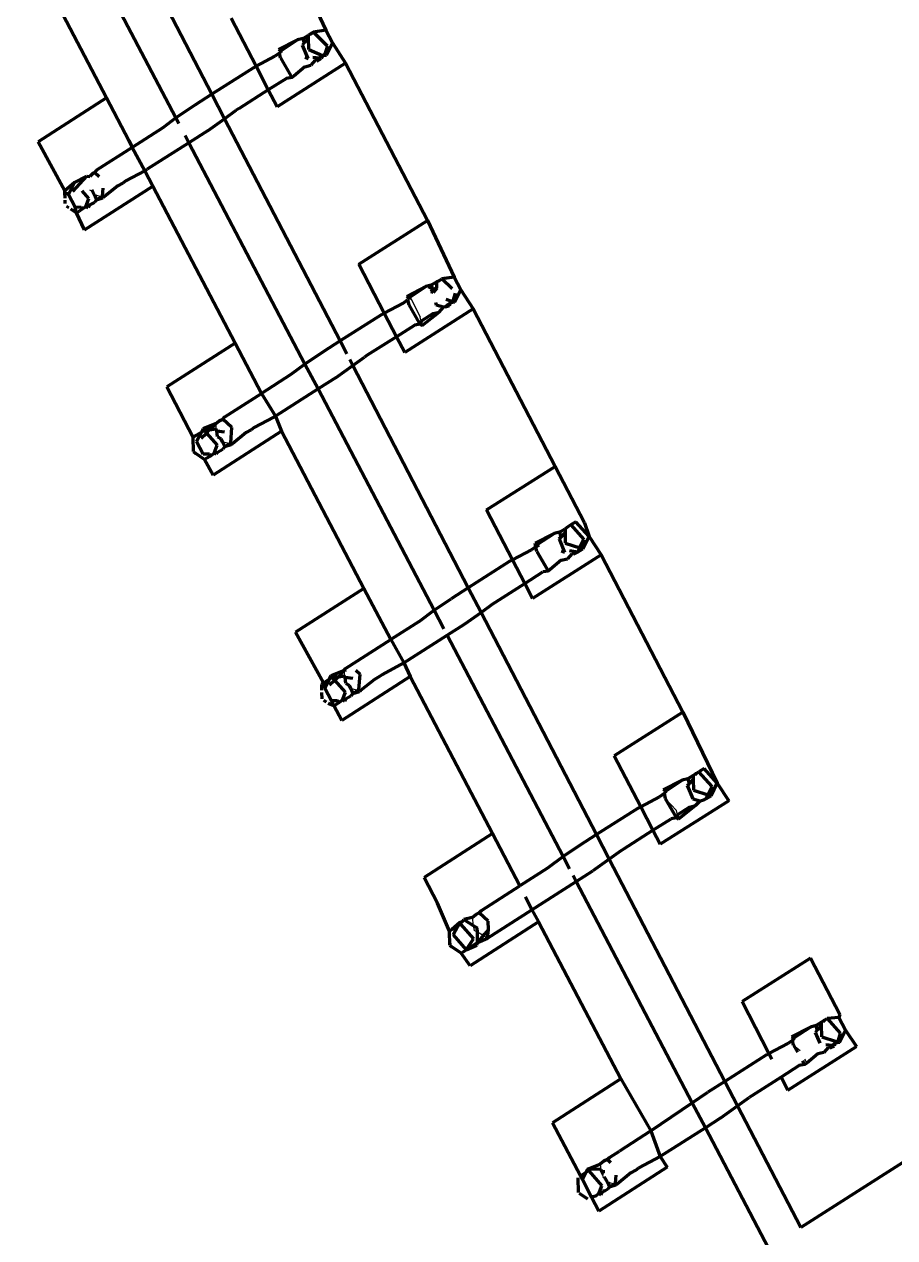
# Model space of a CAD drawing. Header units: millimetres. Extents: x 4307 to 31003, y 2809 to 20009.
# Drawn here: x 11521.42 to 11537.6, y 12499.4 to 12521.96 of the extents above; entities that cross this region are included whole.
import ezdxf

# ---------------------------------------------------------------- set-up
doc = ezdxf.new("R2010")
doc.units = ezdxf.units.MM
doc.layers.add('ProfileEdges', color=7, linetype='Continuous')

msp = doc.modelspace()

# ---------------------------------------------------------------- linework, layer by layer
for p, q in [((11526.372, 12521.006), (11526.431, 12521)), ((11522.694, 12518.844), (11522.634, 12518.878)), ((11522.854, 12518.752), (11522.723, 12518.789)), ((11522.881, 12518.737), (11522.854, 12518.752)), ((11528.607, 12516.868), (11528.778, 12516.518)), ((11528.757, 12516.417), (11528.796, 12516.442)), ((11528.796, 12516.442), (11528.778, 12516.518)), ((11524.975, 12514.534), (11524.979, 12514.508)), ((11524.979, 12514.508), (11524.983, 12514.438)), ((11525.238, 12514.163), (11525.107, 12514.2)), ((11525.265, 12514.148), (11525.238, 12514.163)), ((11530.916, 12512.313), (11530.955, 12512.289)), ((11531.141, 12511.828), (11531.199, 12511.821)), ((11527.36, 12509.945), (11527.364, 12509.919)), ((11527.364, 12509.919), (11527.368, 12509.848)), ((11527.622, 12509.574), (11527.491, 12509.611)), ((11527.65, 12509.558), (11527.622, 12509.574)), ((11533.335, 12507.567), (11533.546, 12507.34)), ((11533.525, 12507.239), (11533.564, 12507.263)), ((11533.564, 12507.263), (11533.546, 12507.34)), ((11529.744, 12505.355), (11529.768, 12505.204)), ((11529.768, 12505.204), (11529.782, 12505.114)), ((11529.843, 12505.079), (11529.782, 12505.114)), ((11529.953, 12505.016), (11529.843, 12505.079)), ((11530.034, 12504.969), (11529.953, 12505.016)), ((11535.719, 12502.978), (11535.843, 12502.882)), ((11535.928, 12502.72), (11535.968, 12502.643)), ((11532.128, 12500.766), (11532.136, 12500.67)), ((11532.183, 12500.581), (11532.162, 12500.551)), ((11532.21, 12500.527), (11532.171, 12500.522)), ((11532.391, 12500.396), (11532.26, 12500.433)), ((11532.418, 12500.38), (11532.391, 12500.396))]:
    msp.add_line(p, q)
at = {"layer": 'ProfileEdges', "lineweight": 211}
for p, q in [((11601.398, 12541.259), (11535.855, 12499.59)), ((11522.759, 12524.795), (11524.907, 12520.662)), ((11524.238, 12520.221), (11522.079, 12524.338)), ((11522.949, 12520.595), (11521.418, 12523.515)), ((11526.539, 12522.884), (11527.028, 12521.851)), ((11525.727, 12521.181), (11525.264, 12522.073)), ((11526.733, 12521.774), (11526.796, 12521.816)), ((11526.796, 12521.816), (11526.759, 12521.799)), ((11527.028, 12521.851), (11526.796, 12521.816)), ((11527.055, 12521.557), (11526.796, 12521.816)), ((11527.151, 12521.616), (11527.028, 12521.851)), ((11526.501, 12521.673), (11526.147, 12521.492)), ((11526.501, 12521.673), (11526.187, 12521.467)), ((11526.603, 12521.699), (11526.501, 12521.673)), ((11526.622, 12521.621), (11526.594, 12521.574)), ((11526.603, 12521.699), (11526.705, 12521.761)), ((11526.622, 12521.621), (11526.603, 12521.699)), ((11526.706, 12521.707), (11526.622, 12521.621)), ((11526.759, 12521.799), (11526.705, 12521.761)), ((11526.706, 12521.707), (11526.705, 12521.761)), ((11526.709, 12521.491), (11526.706, 12521.707)), ((11527.151, 12521.616), (11527.037, 12521.385)), ((11527.151, 12521.616), (11527.393, 12521.239)), ((11525.727, 12521.181), (11526.079, 12521.366)), ((11526.162, 12521.424), (11526.079, 12521.366)), ((11526.147, 12521.492), (11526.187, 12521.467)), ((11526.187, 12521.467), (11526.162, 12521.424)), ((11526.182, 12521.335), (11526.162, 12521.424)), ((11526.223, 12521.458), (11526.187, 12521.467)), ((11526.695, 12521.326), (11526.594, 12521.574)), ((11526.709, 12521.491), (11526.965, 12521.379)), ((11526.965, 12521.379), (11526.908, 12521.333)), ((11526.965, 12521.379), (11526.937, 12521.324)), ((11527.009, 12521.408), (11526.965, 12521.379)), ((11526.965, 12521.379), (11527.037, 12521.385)), ((11527.055, 12521.557), (11527.009, 12521.408)), ((11525.68, 12521.154), (11524.907, 12520.662)), ((11525.68, 12521.154), (11525.727, 12521.181)), ((11525.956, 12520.741), (11525.727, 12521.181)), ((11527.393, 12521.239), (11526.118, 12520.429)), ((11526.182, 12521.335), (11526.372, 12521.006)), ((11526.635, 12521.173), (11526.431, 12521)), ((11526.633, 12521.348), (11526.695, 12521.326)), ((11526.635, 12521.173), (11526.748, 12521.201)), ((11526.83, 12521.292), (11526.748, 12521.201)), ((11526.908, 12521.333), (11526.786, 12521.346)), ((11526.937, 12521.324), (11526.83, 12521.292)), ((11526.857, 12521.274), (11526.937, 12521.324)), ((11526.937, 12521.324), (11526.908, 12521.333)), ((11527.393, 12521.239), (11528.914, 12518.312)), ((11526.293, 12520.956), (11525.956, 12520.741)), ((11526.391, 12520.973), (11526.293, 12520.956)), ((11526.372, 12521.006), (11526.391, 12520.973)), ((11526.391, 12520.973), (11526.431, 12521)), ((11525.956, 12520.741), (11525.411, 12520.396)), ((11526.118, 12520.429), (11525.956, 12520.741)), ((11522.949, 12520.595), (11521.677, 12519.779)), ((11523.365, 12519.802), (11522.949, 12520.595)), ((11524.589, 12520.459), (11524.238, 12520.221)), ((11524.907, 12520.662), (11524.589, 12520.459)), ((11524.907, 12520.662), (11525.144, 12520.206)), ((11525.144, 12520.206), (11525.36, 12520.363)), ((11525.411, 12520.396), (11525.36, 12520.363)), ((11523.992, 12520.036), (11523.422, 12519.672)), ((11524.238, 12520.221), (11523.992, 12520.036)), ((11524.294, 12520.114), (11524.238, 12520.221)), ((11524.835, 12519.986), (11525.144, 12520.206)), ((11525.144, 12520.206), (11527.291, 12516.073)), ((11522.174, 12518.867), (11521.677, 12519.779)), ((11523.365, 12519.802), (11523.422, 12519.672)), ((11524.48, 12519.759), (11524.411, 12519.891)), ((11524.835, 12519.986), (11524.48, 12519.759)), ((11523.422, 12519.672), (11522.764, 12519.25)), ((11523.422, 12519.672), (11523.66, 12519.239)), ((11524.48, 12519.759), (11523.706, 12519.265)), ((11526.638, 12515.643), (11524.48, 12519.759)), ((11522.324, 12518.852), (11522.584, 12519.135)), ((11522.355, 12519.022), (11522.584, 12519.135)), ((11522.584, 12519.135), (11522.634, 12519.133)), ((11522.7, 12519.193), (11522.634, 12519.133)), ((11522.7, 12519.193), (11522.723, 12519.207)), ((11522.764, 12519.25), (11522.723, 12519.207)), ((11522.813, 12519.124), (11522.723, 12519.207)), ((11523.309, 12519.052), (11523.66, 12519.239)), ((11523.66, 12519.239), (11523.706, 12519.265)), ((11523.66, 12519.239), (11523.809, 12518.954)), ((11522.355, 12519.022), (11522.174, 12518.867)), ((11522.239, 12518.796), (11522.355, 12519.022)), ((11522.537, 12518.138), (11523.809, 12518.954)), ((11522.694, 12518.844), (11522.673, 12518.884)), ((11522.874, 12518.768), (11522.888, 12518.917)), ((11523.16, 12518.958), (11522.904, 12518.751)), ((11523.252, 12519.01), (11523.16, 12518.958)), ((11523.309, 12519.052), (11523.252, 12519.01)), ((11523.809, 12518.954), (11525.34, 12516.034)), ((11522.175, 12518.829), (11522.174, 12518.867)), ((11522.177, 12518.727), (11522.175, 12518.829)), ((11522.239, 12518.796), (11522.175, 12518.829)), ((11522.179, 12518.629), (11522.178, 12518.689)), ((11522.239, 12518.796), (11522.362, 12518.56)), ((11522.621, 12518.722), (11522.495, 12518.865)), ((11522.565, 12518.576), (11522.621, 12518.722)), ((11522.624, 12518.596), (11522.723, 12518.65)), ((11522.723, 12518.789), (11522.694, 12518.844)), ((11522.723, 12518.789), (11522.76, 12518.698)), ((11522.76, 12518.698), (11522.723, 12518.65)), ((11522.76, 12518.698), (11522.854, 12518.752)), ((11522.76, 12518.698), (11522.881, 12518.737)), ((11522.854, 12518.752), (11522.874, 12518.768)), ((11522.881, 12518.737), (11522.874, 12518.768)), ((11522.904, 12518.751), (11522.881, 12518.737)), ((11522.203, 12518.582), (11522.249, 12518.552)), ((11522.278, 12518.532), (11522.388, 12518.458)), ((11522.476, 12518.558), (11522.362, 12518.56)), ((11522.388, 12518.458), (11522.362, 12518.56)), ((11522.388, 12518.458), (11522.43, 12518.481)), ((11522.537, 12518.138), (11522.388, 12518.458)), ((11522.502, 12518.529), (11522.43, 12518.481)), ((11522.502, 12518.529), (11522.476, 12518.558)), ((11522.502, 12518.529), (11522.565, 12518.576)), ((11522.624, 12518.596), (11522.565, 12518.576)), ((11522.565, 12518.576), (11522.603, 12518.556)), ((11522.624, 12518.596), (11522.603, 12518.556)), ((11527.639, 12517.502), (11528.914, 12518.312)), ((11528.914, 12518.312), (11529.412, 12517.262)), ((11528.112, 12516.592), (11527.639, 12517.502)), ((11528.885, 12517.084), (11528.532, 12516.903)), ((11528.571, 12516.878), (11528.885, 12517.084)), ((11528.987, 12517.11), (11528.885, 12517.084)), ((11528.948, 12517.043), (11528.987, 12517.11)), ((11529.089, 12517.172), (11528.987, 12517.11)), ((11528.987, 12517.11), (11529.006, 12517.032)), ((11529.118, 12517.185), (11529.089, 12517.172)), ((11529.091, 12517.058), (11529.089, 12517.172)), ((11529.118, 12517.185), (11529.181, 12517.227)), ((11529.412, 12517.262), (11529.181, 12517.227)), ((11529.376, 12517.04), (11529.181, 12517.227)), ((11529.535, 12517.027), (11529.412, 12517.262)), ((11528.571, 12516.878), (11528.532, 12516.903)), ((11528.571, 12516.878), (11528.546, 12516.837)), ((11528.571, 12516.878), (11528.607, 12516.868)), ((11529.006, 12517.032), (11528.978, 12516.985)), ((11529.02, 12516.977), (11528.978, 12516.985)), ((11529.091, 12517.058), (11529.006, 12517.032)), ((11529.006, 12517.032), (11529.02, 12516.977)), ((11529.091, 12517.058), (11529.02, 12516.977)), ((11529.254, 12516.85), (11529.362, 12516.815)), ((11529.394, 12516.819), (11529.438, 12516.965)), ((11529.535, 12517.027), (11529.421, 12516.796)), ((11529.535, 12517.027), (11529.768, 12516.668)), ((11528.112, 12516.592), (11528.464, 12516.777)), ((11528.464, 12516.777), (11528.546, 12516.837)), ((11529.768, 12516.668), (11528.493, 12515.858)), ((11528.546, 12516.837), (11528.567, 12516.746)), ((11528.567, 12516.746), (11528.757, 12516.417)), ((11529.067, 12516.786), (11529.08, 12516.737)), ((11529.214, 12516.703), (11529.08, 12516.737)), ((11529.132, 12516.611), (11529.214, 12516.703)), ((11529.253, 12516.706), (11529.214, 12516.703)), ((11529.293, 12516.744), (11529.253, 12516.706)), ((11529.253, 12516.706), (11529.322, 12516.735)), ((11529.346, 12516.784), (11529.293, 12516.744)), ((11529.322, 12516.735), (11529.293, 12516.744)), ((11529.322, 12516.735), (11529.346, 12516.784)), ((11529.394, 12516.819), (11529.346, 12516.784)), ((11529.421, 12516.796), (11529.346, 12516.784)), ((11529.362, 12516.815), (11529.394, 12516.819)), ((11529.394, 12516.819), (11529.421, 12516.796)), ((11531.289, 12513.741), (11529.768, 12516.668)), ((11528.064, 12516.565), (11527.291, 12516.073)), ((11528.064, 12516.565), (11528.112, 12516.592)), ((11528.112, 12516.592), (11528.34, 12516.152)), ((11528.757, 12516.417), (11528.776, 12516.384)), ((11528.796, 12516.442), (11528.776, 12516.384)), ((11529.02, 12516.584), (11528.796, 12516.442)), ((11528.815, 12516.361), (11529.132, 12516.611)), ((11529.02, 12516.584), (11529.132, 12516.611)), ((11528.678, 12516.367), (11528.34, 12516.152)), ((11528.776, 12516.384), (11528.678, 12516.367)), ((11528.776, 12516.384), (11528.815, 12516.361)), ((11525.34, 12516.034), (11524.068, 12515.218)), ((11525.831, 12515.098), (11525.34, 12516.034)), ((11527.291, 12516.073), (11526.973, 12515.87)), ((11527.291, 12516.073), (11527.414, 12515.837)), ((11528.34, 12516.152), (11527.796, 12515.807)), ((11528.493, 12515.858), (11528.34, 12516.152)), ((11526.973, 12515.87), (11526.638, 12515.643)), ((11527.471, 12515.726), (11527.528, 12515.617)), ((11527.528, 12515.617), (11527.745, 12515.773)), ((11527.796, 12515.807), (11527.745, 12515.773)), ((11526.638, 12515.643), (11526.376, 12515.447)), ((11526.88, 12515.181), (11526.638, 12515.643)), ((11527.219, 12515.397), (11527.528, 12515.617)), ((11527.528, 12515.617), (11529.675, 12511.483)), ((11526.376, 12515.447), (11525.831, 12515.098)), ((11527.219, 12515.397), (11526.88, 12515.181)), ((11524.559, 12514.278), (11524.068, 12515.218)), ((11525.148, 12514.661), (11525.831, 12515.098)), ((11525.831, 12515.098), (11526.09, 12514.676)), ((11526.88, 12515.181), (11526.09, 12514.676)), ((11529.039, 12511.065), (11526.88, 12515.181)), ((11524.975, 12514.534), (11525.044, 12514.589)), ((11525.044, 12514.589), (11525.108, 12514.618)), ((11525.108, 12514.618), (11525.148, 12514.661)), ((11525.277, 12514.462), (11525.108, 12514.618)), ((11525.693, 12514.463), (11526.061, 12514.659)), ((11526.061, 12514.659), (11526.09, 12514.676)), ((11526.09, 12514.676), (11526.201, 12514.393)), ((11524.598, 12514.307), (11524.714, 12514.378)), ((11524.623, 12514.207), (11524.714, 12514.378)), ((11524.708, 12514.263), (11524.804, 12514.36)), ((11524.714, 12514.378), (11524.746, 12514.438)), ((11524.714, 12514.378), (11524.762, 12514.409)), ((11524.975, 12514.534), (11524.746, 12514.438)), ((11524.746, 12514.438), (11524.865, 12514.422)), ((11524.762, 12514.409), (11524.804, 12514.36)), ((11524.804, 12514.36), (11524.865, 12514.422)), ((11524.804, 12514.36), (11525.006, 12514.133)), ((11524.865, 12514.422), (11524.975, 12514.534)), ((11524.865, 12514.422), (11524.983, 12514.438)), ((11526.201, 12514.393), (11524.929, 12513.577)), ((11524.983, 12514.438), (11525.001, 12514.403)), ((11525.001, 12514.403), (11525.144, 12514.384)), ((11525.013, 12514.292), (11525.001, 12514.403)), ((11525.258, 12514.179), (11525.277, 12514.462)), ((11525.544, 12514.369), (11525.288, 12514.162)), ((11525.637, 12514.421), (11525.544, 12514.369)), ((11525.693, 12514.463), (11525.637, 12514.421)), ((11527.732, 12511.473), (11526.201, 12514.393)), ((11524.598, 12514.307), (11524.559, 12514.278)), ((11524.564, 12514.02), (11524.559, 12514.278)), ((11524.623, 12514.207), (11524.746, 12513.971)), ((11524.95, 12513.987), (11525.006, 12514.133)), ((11525.079, 12514.255), (11525.013, 12514.292)), ((11525.107, 12514.2), (11525.079, 12514.255)), ((11525.107, 12514.2), (11525.145, 12514.109)), ((11525.145, 12514.109), (11525.238, 12514.163)), ((11525.145, 12514.109), (11525.265, 12514.148)), ((11525.238, 12514.163), (11525.258, 12514.179)), ((11525.265, 12514.148), (11525.258, 12514.179)), ((11525.288, 12514.162), (11525.265, 12514.148)), ((11524.564, 12514.02), (11524.609, 12513.979)), ((11524.772, 12513.869), (11524.609, 12513.979)), ((11524.861, 12513.969), (11524.746, 12513.971)), ((11524.886, 12513.94), (11524.815, 12513.892)), ((11524.886, 12513.94), (11524.861, 12513.969)), ((11524.886, 12513.94), (11524.95, 12513.987)), ((11524.988, 12513.967), (11524.95, 12513.987)), ((11525.008, 12514.007), (11524.988, 12513.967)), ((11525.008, 12514.007), (11525.108, 12514.061)), ((11525.145, 12514.109), (11525.108, 12514.061)), ((11524.815, 12513.892), (11524.772, 12513.869)), ((11524.929, 12513.577), (11524.772, 12513.869)), ((11530.014, 12512.931), (11531.289, 12513.741)), ((11531.289, 12513.741), (11531.833, 12512.692)), ((11530.496, 12512.003), (11530.014, 12512.931)), ((11531.371, 12512.521), (11531.473, 12512.583)), ((11531.528, 12512.62), (11531.473, 12512.583)), ((11531.473, 12512.583), (11531.475, 12512.508)), ((11531.528, 12512.62), (11531.502, 12512.596)), ((11531.58, 12512.653), (11531.528, 12512.62)), ((11531.677, 12512.712), (11531.58, 12512.653)), ((11531.58, 12512.653), (11531.824, 12512.379)), ((11531.919, 12512.437), (11531.677, 12512.712)), ((11531.833, 12512.692), (11531.919, 12512.437)), ((11530.916, 12512.313), (11531.27, 12512.495)), ((11530.955, 12512.289), (11531.27, 12512.495)), ((11531.371, 12512.521), (11531.27, 12512.495)), ((11531.363, 12512.395), (11531.394, 12512.427)), ((11531.363, 12512.395), (11531.464, 12512.148)), ((11531.371, 12512.521), (11531.394, 12512.427)), ((11531.394, 12512.427), (11531.475, 12512.508)), ((11531.475, 12512.508), (11531.478, 12512.312)), ((11531.746, 12512.226), (11531.824, 12512.379)), ((11531.806, 12512.207), (11531.919, 12512.437)), ((11531.919, 12512.437), (11532.143, 12512.097)), ((11530.496, 12512.003), (11530.848, 12512.188)), ((11530.931, 12512.245), (11530.848, 12512.188)), ((11530.931, 12512.245), (11530.916, 12512.313)), ((11530.955, 12512.289), (11530.931, 12512.245)), ((11530.992, 12512.279), (11530.931, 12512.245)), ((11530.951, 12512.157), (11530.931, 12512.245)), ((11530.951, 12512.157), (11531.141, 12511.828)), ((11531.402, 12512.169), (11531.464, 12512.148)), ((11531.478, 12512.312), (11531.746, 12512.226)), ((11531.598, 12512.113), (11531.517, 12512.022)), ((11531.706, 12512.146), (11531.555, 12512.168)), ((11531.631, 12512.106), (11531.598, 12512.113)), ((11531.631, 12512.106), (11531.706, 12512.146)), ((11531.706, 12512.146), (11531.746, 12512.226)), ((11531.706, 12512.146), (11531.806, 12512.207)), ((11531.746, 12512.226), (11531.806, 12512.207)), ((11530.448, 12511.976), (11529.675, 12511.483)), ((11530.448, 12511.976), (11530.496, 12512.003)), ((11530.724, 12511.563), (11530.496, 12512.003)), ((11532.143, 12512.097), (11530.868, 12511.286)), ((11531.404, 12511.995), (11531.199, 12511.821)), ((11531.404, 12511.995), (11531.517, 12512.022)), ((11533.664, 12509.17), (11532.143, 12512.097)), ((11530.724, 12511.563), (11531.062, 12511.778)), ((11531.16, 12511.795), (11531.062, 12511.778)), ((11531.141, 12511.828), (11531.16, 12511.795)), ((11531.199, 12511.821), (11531.16, 12511.795)), ((11527.732, 12511.473), (11526.46, 12510.657)), ((11527.732, 12511.473), (11528.232, 12510.52)), ((11529.675, 12511.483), (11529.357, 12511.281)), ((11529.675, 12511.483), (11529.912, 12511.027)), ((11530.18, 12511.218), (11530.724, 12511.563)), ((11530.868, 12511.286), (11530.724, 12511.563)), ((11529.039, 12511.065), (11529.357, 12511.281)), ((11530.129, 12511.184), (11530.18, 12511.218)), ((11528.761, 12510.858), (11529.039, 12511.065)), ((11529.219, 12510.721), (11529.039, 12511.065)), ((11529.604, 12510.808), (11529.912, 12511.027)), ((11529.912, 12511.027), (11530.129, 12511.184)), ((11529.912, 12511.027), (11532.06, 12506.894)), ((11528.761, 12510.858), (11528.232, 12510.52)), ((11529.281, 12510.602), (11529.604, 12510.808)), ((11526.982, 12509.718), (11526.46, 12510.657)), ((11528.474, 12510.087), (11529.281, 12510.602)), ((11531.439, 12506.486), (11529.281, 12510.602)), ((11527.393, 12509.982), (11528.232, 12510.52)), ((11528.232, 12510.52), (11528.474, 12510.087)), ((11528.078, 12509.874), (11528.474, 12510.087)), ((11528.474, 12510.087), (11528.592, 12509.832)), ((11527.092, 12509.784), (11527.125, 12509.851)), ((11527.125, 12509.851), (11527.36, 12509.945)), ((11527.125, 12509.851), (11527.266, 12509.831)), ((11527.266, 12509.831), (11527.36, 12509.945)), ((11527.266, 12509.831), (11527.368, 12509.848)), ((11527.36, 12509.945), (11527.393, 12509.982)), ((11527.403, 12509.954), (11527.36, 12509.945)), ((11527.385, 12509.814), (11527.368, 12509.848)), ((11527.661, 12509.872), (11527.582, 12509.946)), ((11527.642, 12509.59), (11527.661, 12509.872)), ((11528.078, 12509.874), (11528.021, 12509.832)), ((11526.982, 12509.718), (11526.943, 12509.688)), ((11526.943, 12509.688), (11526.945, 12509.582)), ((11526.982, 12509.718), (11527.092, 12509.784)), ((11527.007, 12509.618), (11526.982, 12509.718)), ((11527.007, 12509.618), (11527.092, 12509.784)), ((11527.092, 12509.784), (11527.146, 12509.819)), ((11527.194, 12509.765), (11527.093, 12509.674)), ((11527.194, 12509.765), (11527.146, 12509.819)), ((11527.266, 12509.831), (11527.194, 12509.765)), ((11527.39, 12509.544), (11527.194, 12509.765)), ((11528.592, 12509.832), (11527.32, 12509.016)), ((11527.529, 12509.794), (11527.385, 12509.814)), ((11527.398, 12509.703), (11527.385, 12509.814)), ((11527.463, 12509.665), (11527.398, 12509.703)), ((11527.491, 12509.611), (11527.463, 12509.665)), ((11527.929, 12509.78), (11527.672, 12509.573)), ((11528.021, 12509.832), (11527.929, 12509.78)), ((11528.592, 12509.832), (11530.123, 12506.912)), ((11526.946, 12509.534), (11526.949, 12509.42)), ((11526.985, 12509.395), (11527.034, 12509.362)), ((11527.007, 12509.618), (11527.13, 12509.382)), ((11527.271, 12509.351), (11527.334, 12509.398)), ((11527.334, 12509.398), (11527.39, 12509.544)), ((11527.334, 12509.398), (11527.372, 12509.378)), ((11527.392, 12509.417), (11527.372, 12509.378)), ((11527.392, 12509.417), (11527.492, 12509.472)), ((11527.491, 12509.611), (11527.529, 12509.52)), ((11527.529, 12509.52), (11527.492, 12509.472)), ((11527.529, 12509.52), (11527.622, 12509.574)), ((11527.529, 12509.52), (11527.65, 12509.558)), ((11527.622, 12509.574), (11527.642, 12509.59)), ((11527.65, 12509.558), (11527.642, 12509.59)), ((11527.672, 12509.573), (11527.65, 12509.558)), ((11527.069, 12509.338), (11527.172, 12509.298)), ((11527.245, 12509.38), (11527.13, 12509.382)), ((11527.172, 12509.298), (11527.13, 12509.382)), ((11527.172, 12509.298), (11527.199, 12509.303)), ((11527.32, 12509.016), (11527.172, 12509.298)), ((11527.271, 12509.351), (11527.199, 12509.303)), ((11527.271, 12509.351), (11527.245, 12509.38)), ((11533.664, 12509.17), (11532.389, 12508.359)), ((11533.664, 12509.17), (11534.304, 12507.848)), ((11532.88, 12507.413), (11532.389, 12508.359)), ((11533.912, 12508.031), (11533.964, 12508.064)), ((11534.062, 12508.123), (11533.964, 12508.064)), ((11534.208, 12507.79), (11533.964, 12508.064)), ((11534.304, 12507.848), (11534.062, 12508.123)), ((11533.654, 12507.906), (11533.3, 12507.724)), ((11533.34, 12507.7), (11533.654, 12507.906)), ((11533.756, 12507.932), (11533.654, 12507.906)), ((11533.747, 12507.806), (11533.779, 12507.838)), ((11533.858, 12507.994), (11533.756, 12507.932)), ((11533.756, 12507.932), (11533.779, 12507.838)), ((11533.779, 12507.838), (11533.859, 12507.919)), ((11533.912, 12508.031), (11533.858, 12507.994)), ((11533.858, 12507.994), (11533.859, 12507.919)), ((11533.859, 12507.919), (11533.862, 12507.723)), ((11533.912, 12508.031), (11533.886, 12508.007)), ((11534.19, 12507.617), (11534.304, 12507.848)), ((11534.304, 12507.848), (11534.518, 12507.525)), ((11532.88, 12507.413), (11533.232, 12507.599)), ((11533.315, 12507.656), (11533.232, 12507.599)), ((11533.34, 12507.7), (11533.3, 12507.724)), ((11533.34, 12507.7), (11533.315, 12507.656)), ((11533.315, 12507.656), (11533.335, 12507.567)), ((11533.376, 12507.69), (11533.34, 12507.7)), ((11533.747, 12507.806), (11533.848, 12507.559)), ((11533.862, 12507.723), (11534.131, 12507.636)), ((11534.131, 12507.636), (11534.09, 12507.557)), ((11534.09, 12507.557), (11534.19, 12507.617)), ((11534.208, 12507.79), (11534.131, 12507.636)), ((11534.131, 12507.636), (11534.19, 12507.617)), ((11532.833, 12507.387), (11532.06, 12506.894)), ((11532.833, 12507.387), (11532.88, 12507.413)), ((11532.88, 12507.413), (11533.109, 12506.974)), ((11534.518, 12507.525), (11533.243, 12506.715)), ((11533.335, 12507.567), (11533.525, 12507.239)), ((11533.788, 12507.405), (11533.564, 12507.263)), ((11533.901, 12507.433), (11533.583, 12507.183)), ((11533.788, 12507.405), (11533.901, 12507.433)), ((11533.848, 12507.559), (11533.983, 12507.524)), ((11533.983, 12507.524), (11533.901, 12507.433)), ((11533.983, 12507.524), (11534.053, 12507.54)), ((11534.09, 12507.557), (11534.053, 12507.54)), ((11533.109, 12506.974), (11533.446, 12507.188)), ((11533.544, 12507.206), (11533.446, 12507.188)), ((11533.525, 12507.239), (11533.544, 12507.206)), ((11533.564, 12507.263), (11533.544, 12507.206)), ((11533.544, 12507.206), (11533.583, 12507.183)), ((11532.564, 12506.629), (11533.109, 12506.974)), ((11533.243, 12506.715), (11533.109, 12506.974)), ((11530.123, 12506.912), (11528.851, 12506.096)), ((11530.632, 12505.941), (11530.123, 12506.912)), ((11531.741, 12506.692), (11531.439, 12506.486)), ((11532.06, 12506.894), (11531.741, 12506.692)), ((11532.06, 12506.894), (11532.297, 12506.438)), ((11531.439, 12506.486), (11531.145, 12506.269)), ((11531.558, 12506.26), (11531.439, 12506.486)), ((11532.513, 12506.595), (11532.297, 12506.438)), ((11532.513, 12506.595), (11532.564, 12506.629)), ((11531.145, 12506.269), (11530.632, 12505.941)), ((11532.297, 12506.438), (11531.988, 12506.219)), ((11532.297, 12506.438), (11534.444, 12502.305)), ((11529.102, 12505.617), (11528.851, 12506.096)), ((11530.859, 12505.497), (11531.682, 12506.023)), ((11531.682, 12506.023), (11531.623, 12506.136)), ((11531.682, 12506.023), (11531.988, 12506.219)), ((11533.839, 12501.908), (11531.682, 12506.023)), ((11529.917, 12505.482), (11530.632, 12505.941)), ((11529.327, 12505.099), (11529.102, 12505.617)), ((11530.739, 12505.737), (11530.859, 12505.497)), ((11529.744, 12505.355), (11529.589, 12505.313)), ((11529.744, 12505.355), (11529.813, 12505.411)), ((11529.813, 12505.411), (11529.876, 12505.44)), ((11529.876, 12505.44), (11529.917, 12505.482)), ((11530.046, 12505.283), (11529.876, 12505.44)), ((11530.034, 12504.969), (11530.859, 12505.497)), ((11530.859, 12505.497), (11530.983, 12505.272)), ((11529.367, 12505.129), (11529.327, 12505.099)), ((11529.515, 12505.259), (11529.367, 12505.129)), ((11529.367, 12505.129), (11529.531, 12505.23)), ((11529.392, 12505.028), (11529.515, 12505.259)), ((11529.515, 12505.259), (11529.57, 12505.287)), ((11529.531, 12505.23), (11529.774, 12504.955)), ((11529.57, 12505.287), (11529.589, 12505.313)), ((11529.589, 12505.313), (11529.768, 12505.204)), ((11530.983, 12505.272), (11529.711, 12504.456)), ((11529.768, 12505.204), (11529.842, 12505.158)), ((11529.843, 12505.079), (11529.842, 12505.158)), ((11530.052, 12505.132), (11529.973, 12505.04)), ((11530.034, 12504.969), (11530.052, 12505.132)), ((11530.052, 12505.132), (11530.046, 12505.283)), ((11530.983, 12505.272), (11532.514, 12502.351)), ((11529.333, 12504.837), (11529.327, 12505.099)), ((11529.392, 12505.028), (11529.636, 12504.754)), ((11529.636, 12504.754), (11529.774, 12504.955)), ((11529.835, 12504.841), (11529.844, 12504.886)), ((11529.844, 12504.886), (11529.843, 12505.079)), ((11529.953, 12505.016), (11529.844, 12504.886)), ((11529.844, 12504.886), (11530.034, 12504.969)), ((11529.973, 12505.04), (11529.953, 12505.016)), ((11529.332, 12504.878), (11529.333, 12504.837)), ((11529.333, 12504.837), (11529.368, 12504.807)), ((11529.541, 12504.691), (11529.368, 12504.807)), ((11529.583, 12504.714), (11529.541, 12504.691)), ((11529.711, 12504.456), (11529.541, 12504.691)), ((11529.636, 12504.754), (11529.583, 12504.714)), ((11529.823, 12504.872), (11529.636, 12504.754)), ((11529.636, 12504.754), (11529.835, 12504.841)), ((11536.039, 12504.598), (11534.764, 12503.788)), ((11536.583, 12503.55), (11536.039, 12504.598)), ((11535.265, 12502.824), (11534.764, 12503.788)), ((11536.583, 12503.55), (11536.565, 12503.494)), ((11535.685, 12503.135), (11536.038, 12503.316)), ((11536.038, 12503.316), (11535.724, 12503.11)), ((11536.14, 12503.342), (11536.038, 12503.316)), ((11536.242, 12503.405), (11536.14, 12503.342)), ((11536.159, 12503.264), (11536.14, 12503.342)), ((11536.243, 12503.349), (11536.159, 12503.264)), ((11536.296, 12503.442), (11536.242, 12503.405)), ((11536.243, 12503.349), (11536.242, 12503.405)), ((11536.246, 12503.134), (11536.243, 12503.349)), ((11536.271, 12503.418), (11536.296, 12503.442)), ((11536.296, 12503.442), (11536.348, 12503.474)), ((11536.565, 12503.494), (11536.348, 12503.474)), ((11536.348, 12503.474), (11536.592, 12503.201)), ((11536.688, 12503.259), (11536.565, 12503.494)), ((11535.685, 12503.135), (11535.724, 12503.11)), ((11535.724, 12503.11), (11535.701, 12503.063)), ((11535.76, 12503.101), (11535.724, 12503.11)), ((11536.159, 12503.264), (11536.131, 12503.217)), ((11536.22, 12503.018), (11536.131, 12503.217)), ((11536.246, 12503.134), (11536.515, 12503.047)), ((11536.592, 12503.201), (11536.546, 12503.051)), ((11536.688, 12503.259), (11536.574, 12503.028)), ((11536.688, 12503.259), (11536.893, 12502.954)), ((11535.265, 12502.824), (11535.616, 12503.009)), ((11535.701, 12503.063), (11535.616, 12503.009)), ((11535.618, 12502.144), (11536.893, 12502.954)), ((11535.719, 12502.978), (11535.701, 12503.063)), ((11535.719, 12502.978), (11535.793, 12502.85)), ((11536.367, 12502.935), (11536.285, 12502.844)), ((11536.324, 12502.989), (11536.446, 12502.977)), ((11536.4, 12502.928), (11536.367, 12502.935)), ((11536.446, 12502.977), (11536.4, 12502.928)), ((11536.4, 12502.928), (11536.475, 12502.967)), ((11536.499, 12503.016), (11536.446, 12502.977)), ((11536.446, 12502.977), (11536.475, 12502.967)), ((11536.499, 12503.016), (11536.475, 12502.967)), ((11536.546, 12503.051), (11536.499, 12503.016)), ((11536.574, 12503.028), (11536.499, 12503.016)), ((11536.515, 12503.047), (11536.546, 12503.051)), ((11536.546, 12503.051), (11536.574, 12503.028)), ((11535.217, 12502.798), (11534.444, 12502.305)), ((11535.217, 12502.798), (11535.265, 12502.824)), ((11535.319, 12502.719), (11535.265, 12502.824)), ((11535.887, 12502.688), (11535.928, 12502.617)), ((11535.928, 12502.617), (11535.968, 12502.643)), ((11536.173, 12502.816), (11535.968, 12502.643)), ((11536.285, 12502.844), (11536.173, 12502.816)), ((11535.83, 12502.599), (11535.492, 12502.386)), ((11535.928, 12502.617), (11535.83, 12502.599)), ((11532.514, 12502.351), (11531.242, 12501.535)), ((11532.514, 12502.351), (11533.067, 12501.384)), ((11534.444, 12502.305), (11534.126, 12502.102)), ((11534.444, 12502.305), (11534.681, 12501.849)), ((11535.492, 12502.386), (11534.948, 12502.039)), ((11535.618, 12502.144), (11535.492, 12502.386)), ((11533.839, 12501.908), (11534.126, 12502.102)), ((11534.681, 12501.849), (11534.898, 12502.006)), ((11534.948, 12502.039), (11534.898, 12502.006)), ((11533.067, 12501.384), (11533.839, 12501.908)), ((11534.083, 12501.444), (11533.839, 12501.908)), ((11534.372, 12501.629), (11534.681, 12501.849)), ((11534.681, 12501.849), (11535.855, 12499.59)), ((11531.759, 12500.55), (11531.242, 12501.535)), ((11534.372, 12501.629), (11534.083, 12501.444)), ((11533.067, 12501.384), (11532.484, 12501.011)), ((11533.067, 12501.384), (11533.243, 12500.908)), ((11534.083, 12501.444), (11533.243, 12500.908)), ((11535.256, 12499.207), (11534.083, 12501.444)), ((11532.197, 12500.822), (11532.128, 12500.766)), ((11532.26, 12500.85), (11532.197, 12500.822)), ((11532.26, 12500.85), (11532.301, 12500.893)), ((11532.328, 12500.788), (11532.26, 12500.85)), ((11532.301, 12500.893), (11532.484, 12501.011)), ((11532.846, 12500.696), (11533.243, 12500.908)), ((11533.243, 12500.908), (11533.374, 12500.711)), ((11531.759, 12500.55), (11531.863, 12500.611)), ((11531.796, 12500.479), (11531.863, 12500.611)), ((11531.863, 12500.611), (11531.894, 12500.672)), ((11531.915, 12500.641), (11531.863, 12500.611)), ((11531.894, 12500.672), (11532.128, 12500.766)), ((11532.136, 12500.67), (11531.894, 12500.672)), ((11531.915, 12500.641), (11532.159, 12500.365)), ((11533.374, 12500.711), (11532.103, 12499.895)), ((11532.136, 12500.67), (11532.154, 12500.636)), ((11532.154, 12500.636), (11532.216, 12500.627)), ((11532.183, 12500.581), (11532.154, 12500.636)), ((11532.697, 12500.602), (11532.441, 12500.394)), ((11532.697, 12500.602), (11532.79, 12500.654)), ((11532.79, 12500.654), (11532.846, 12500.696)), ((11531.712, 12500.51), (11531.717, 12500.241)), ((11531.796, 12500.479), (11531.759, 12500.55)), ((11531.968, 12500.151), (11531.796, 12500.479)), ((11532.26, 12500.433), (11532.21, 12500.527)), ((11532.26, 12500.433), (11532.303, 12500.347)), ((11532.303, 12500.347), (11532.391, 12500.396)), ((11532.303, 12500.347), (11532.418, 12500.38)), ((11532.391, 12500.396), (11532.411, 12500.411)), ((11532.411, 12500.411), (11532.425, 12500.56)), ((11532.418, 12500.38), (11532.411, 12500.411)), ((11532.441, 12500.394), (11532.418, 12500.38)), ((11531.739, 12500.226), (11531.892, 12500.124)), ((11532.039, 12500.172), (11531.968, 12500.151)), ((11532.103, 12499.895), (11531.968, 12500.151)), ((11532.039, 12500.172), (11532.103, 12500.219)), ((11532.103, 12500.219), (11532.159, 12500.365)), ((11532.161, 12500.239), (11532.103, 12500.219)), ((11532.103, 12500.219), (11532.141, 12500.199)), ((11532.161, 12500.239), (11532.141, 12500.199)), ((11532.22, 12500.271), (11532.161, 12500.239)), ((11532.174, 12500.265), (11532.161, 12500.239)), ((11532.22, 12500.271), (11532.174, 12500.265)), ((11532.261, 12500.294), (11532.22, 12500.271)), ((11532.303, 12500.347), (11532.261, 12500.294))]:
    msp.add_line(p, q, dxfattribs=at)

doc.saveas('drawing.dxf')
